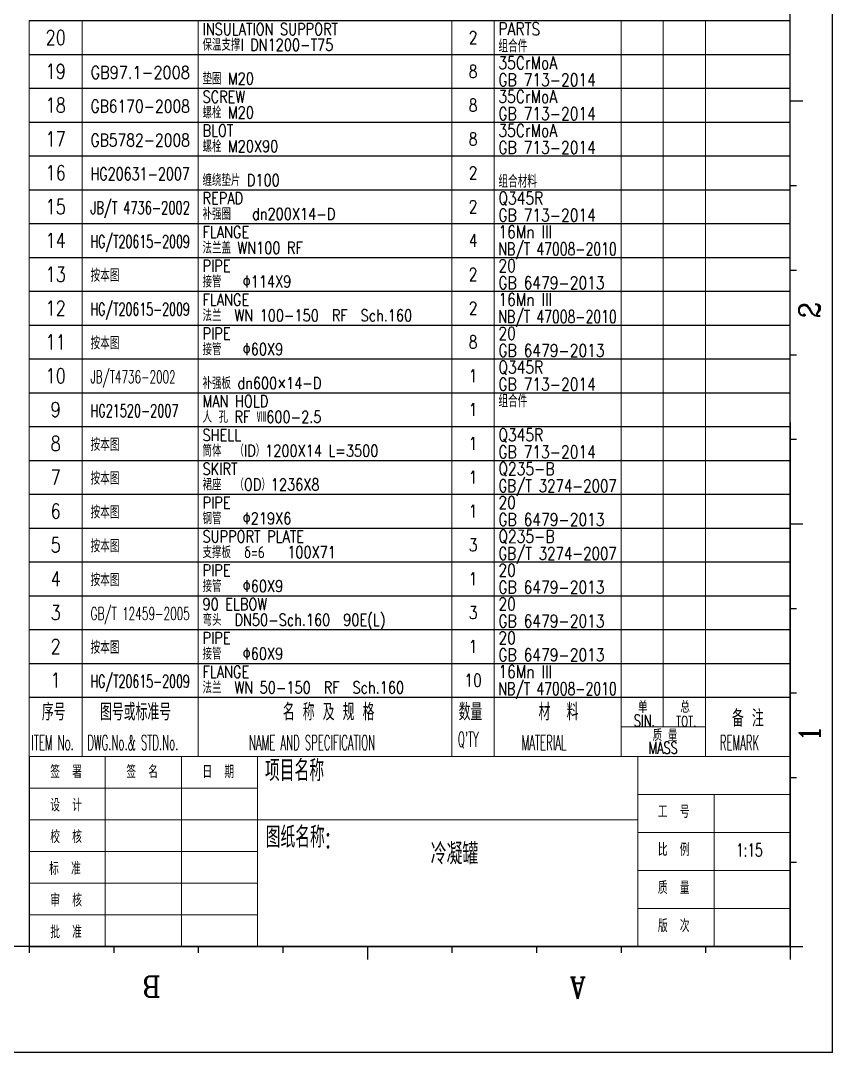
# Model space of a CAD drawing. Header units: millimetres. Extents: x 59416 to 141837, y 76647 to 89475.
# Drawn here: x 65446 to 68326, y 76860 to 80520 of the extents above; entities that cross this region are included whole.
import ezdxf
from ezdxf.enums import TextEntityAlignment as Align

# ---------------------------------------------------------------- set-up
doc = ezdxf.new("R2010")
doc.units = ezdxf.units.MM
for name, color, linetype in [('2细线层', 4, 'Continuous'), ('6文字层', 3, 'Continuous'), ('7标注层', 4, 'Continuous'), ('DATA', 4, 'Continuous'), ('图框层', 7, 'Continuous')]:
    doc.layers.add(name, color=color, linetype=linetype)
doc.layers.add('文字', color=4, linetype='Continuous', lineweight=13)
doc.styles.add('cooec', font='romans.shx', dxfattribs={"width": 0.75, "bigfont": 'hztxt.shx'})
doc.styles.add('JEREH', font='romans.shx', dxfattribs={"width": 0.7, "bigfont": 'hztxt.shx'})
doc.styles.add('PC_TEXTSTYLE', font='romans.shx', dxfattribs={"width": 0.75, "bigfont": 'hztxt.shx'})
doc.styles.add('ROMANC', font='romanc', dxfattribs={"width": 0.7, "height": 6})
doc.styles.add('TH_GBDIM', font='romans.shx', dxfattribs={"width": 0.8, "bigfont": 'gbcbig.shx'})

# ---------------------------------------------------------------- blocks, each defined once
blk = doc.blocks.new('PC_PAPER_BLOCK')
at = {"layer": '2细线层'}
for p, q in [((-25, -10), (-25, 584)), ((0, 180), (-1.5, 180)), ((0, 160), (-1.5, 160)), ((0, 140), (-1.5, 140)), ((0, 120), (-1.5, 120)), ((0, 120), (-1.5, 120)), ((0, 100), (-3, 100)), ((0, 80), (-1.5, 80)), ((0, 60), (-1.5, 60)), ((0, 40), (-1.5, 40)), ((0, 20), (-1.5, 20)), ((-25, -10), (-25, 0)), ((0, 0), (-3, 0)), ((0, 0), (0, -3)), ((20, 0), (20, -1.5)), ((40, 0), (40, -1.5)), ((60, 0), (60, -1.5)), ((80, 0), (80, -1.5)), ((100, 0), (100, -3)), ((120, 0), (120, -1.5)), ((140, 0), (140, -1.5)), ((160, 0), (160, -1.5)), ((180, 0), (180, -1.5)), ((200, 0), (200, -3)), ((-25, -10), (816, -10)), ((-25, -10), (0, -10))]:
    blk.add_line(p, q, dxfattribs=at)
at = {"layer": '图框层'}
for q in [(0, 574), (806, 0)]:
    blk.add_line((0, 0), q, dxfattribs=at)
at = {"layer": '2细线层', "style": 'ROMANC', "width": 0.9}
for s, p in [('B', (-6.94, 148.89)), ('A', (-7.32, 48.26))]:
    blk.add_text(s, height=5, rotation=90, dxfattribs=at).set_placement(p)
for s, p in [('1', (48.43, -7.11)), ('2', (148.59, -7.11))]:
    blk.add_text(s, height=5, dxfattribs=at).set_placement(p)
blk = doc.blocks.new('PC_MXB_BLOCK')
at = {"layer": '2细线层'}
blk.add_line((-180, 8), (0, 8), dxfattribs=at)
blk.add_line((-180, 8), (0, 8), dxfattribs=at)
at = {"layer": '文字'}
for p, q in [((-180, 8), (0, 8)), ((-167.5, 8), (-167.5, 0)), ((-140, 8), (-140, 0)), ((-80, 8), (-80, 0)), ((-70, 8), (-70, 0)), ((-40, 8), (-40, 0)), ((-30, 8), (-30, 0)), ((-20, 8), (-20, 0)), ((-180, 0), (0, 0)), ((-180, 0), (0, 0))]:
    blk.add_line(p, q, dxfattribs=at)
blk.add_lwpolyline([(-180, 0), (-180, 8)], dxfattribs=at)
at = {"layer": '6文字层', "style": 'TH_GBDIM'}
for tag, height, width, p, p2 in [('代号上', 3, 3.993092, (-166.5, 4.5), (-141, 4.5)), ('名称英文', 2.8, 7.251333, (-139, 4.6), (-81, 4.6)), ('序号', 3.5, 2.193548, (-179, 2.25), (-168.5, 2.25)), ('代号', 3, 5.727599, (-165.5, 2.25), (-142, 2.25)), ('数量', 3, 1.918871, (-79, 2.5), (-71, 2.5)), ('材料', 3, 6.663167, (-69, 2.5), (-41, 2.5)), ('单重', 3, 2.379703, (-40, 2.7), (-30, 2.7)), ('总重', 3, 2.379703, (-30, 2.7), (-20, 2.7)), ('备注', 3, 4.759405, (-20, 2.7), (0, 2.7)), ('代号下', 3, 4.077601, (-166.5, 0.5), (-141, 0.5)), ('名称中文', 2.8, 7.251333, (-139, 0.88), (-81, 0.88)), ('材料下', 3, 4.477366, (-69, 0.5), (-41, 0.5))]:
    blk.add_attdef(tag, text='', height=height, dxfattribs=dict(at, width=width)).set_placement(p, p2, align=Align.FIT)
at = {"layer": '6文字层', "style": 'TH_GBDIM', "width": 4.384761}
blk.add_attdef('材料上', text='', height=3, rotation=359.9009, dxfattribs=at).set_placement((-69, 4.55), (-41, 4.5), align=Align.FIT)

msp = doc.modelspace()

# ---------------------------------------------------------------- linework, layer by layer
for p, q in [((68176, 79094.8, 0), (68176, 77235)), ((68176, 79094.8, 0), (68176, 77235)), ((68176, 79005, 0), (68176, 77235, 0)), ((65476, 77235), (68176, 77235)), ((65476, 77235), (68176, 77235)), ((65476, 77235), (68176, 77235))]:
    msp.add_line(p, q)
at = {"color": 7}
msp.add_line((65476, 77910), (65476, 77235), dxfattribs=at)
at = {"layer": '2细线层'}
msp.add_point((68176, 77235), dxfattribs=at)
at = {"layer": '7标注层'}
msp.add_line((68176, 77355), (68176, 77235), dxfattribs=at)
at = {"layer": 'DATA'}
msp.add_line((65476, 78120, 0), (68176, 78120, 0), dxfattribs=at)
msp.add_line((65476, 78120, 0), (68176, 78120, 0), dxfattribs=at)
msp.add_line((65476, 78120, 0), (68176, 78120, 0), dxfattribs=at)
msp.add_line((65476, 78120, 0), (68176, 78120, 0), dxfattribs=at)
msp.add_line((65476, 78120, 0), (68176, 78120, 0), dxfattribs=at)
at = {"layer": '文字'}
for p, q in [((65476, 78120, 0), (68176, 78120, 0)), ((65476, 78120, 0), (68176, 78120, 0)), ((65663.5, 78120, 0), (65663.5, 77910, 0)), ((66076, 78120, 0), (66076, 77910, 0)), ((66976, 78120, 0), (66976, 77910, 0)), ((67126, 78120, 0), (67126, 77910, 0)), ((67576, 78120, 0), (67576, 77910, 0)), ((67726, 78120, 0), (67726, 78015, 0)), ((67876, 78120, 0), (67876, 77910, 0)), ((67576, 78015, 0), (67876, 78015, 0)), ((65476, 77910, 0), (68176, 77910, 0)), ((65476, 77910), (68176, 77910)), ((68176, 77910), (65476, 77910)), ((65476, 77235), (65476, 77910))]:
    msp.add_line(p, q, dxfattribs=at)
at = {"layer": '文字', "elevation": 0}
msp.add_lwpolyline([(65476, 77910), (65476, 78120)], dxfattribs=at)
at = {"layer": '文字'}
for points in [[(65746, 77235), (65746, 77910)], [(66016, 77235), (66016, 77910)], [(66286, 77235), (66286, 77910)], [(67636, 77235), (67636, 77910)], [(67636, 77235), (67636, 77910)], [(66286, 77797.5), (65476, 77797.5)], [(68176, 77775), (67636, 77775)], [(67906, 77235), (67906, 77775)], [(67906, 77235), (67906, 77775)], [(66286, 77685), (65476, 77685)], [(67636, 77685), (66286, 77685)], [(68176, 77640), (67636, 77640)], [(68176, 77640), (67636, 77640)], [(66286, 77572.5), (65476, 77572.5)], [(68176, 77505), (67636, 77505)], [(68176, 77505), (67636, 77505)], [(66286, 77460), (65476, 77460)], [(66286, 77347.5), (65476, 77347.5)], [(68176, 77370), (67636, 77370)], [(68176, 77370), (67636, 77370)]]:
    msp.add_lwpolyline(points, dxfattribs=at)

# ---------------------------------------------------------------- block references
at = {"layer": '图框层', "xscale": 15, "yscale": 15, "zscale": 15, "rotation": 90}
msp.add_blockref('PC_PAPER_BLOCK', (68176, 77235), dxfattribs=at)
at = {"layer": '图框层'}
ref = msp.add_blockref('PC_MXB_BLOCK', (68176, 80400, 0), dxfattribs=dict(at, xscale=15, yscale=15, zscale=15))
ref.add_attrib('材料下', '组合件', (67141, 80407.5, 0), dxfattribs={"layer": '6文字层', "height": 45, "style": 'TH_GBDIM', "width": 0.8})
ref.add_attrib('材料上', 'PARTS', (67141, 80468.2, 0), dxfattribs={"layer": '6文字层', "height": 45, "rotation": 359.9009, "style": 'TH_GBDIM', "width": 0.8})
ref.add_attrib('数量', '2', dxfattribs={"layer": '6文字层', "height": 45, "style": 'TH_GBDIM', "width": 0.8}).set_placement((67051, 80437.5, 0), align=Align.CENTER)
ref.add_attrib('名称英文', 'INSULATION SUPPORT', (66091, 80469, 0), dxfattribs={"layer": '6文字层', "height": 42, "style": 'TH_GBDIM', "width": 0.8})
ref.add_attrib('名称中文', '保温支撑I DN1200-T75', (66091, 80413.3, 0), dxfattribs={"layer": '6文字层', "height": 42, "style": 'TH_GBDIM', "width": 0.8})
ref.add_attrib('序号', '20', dxfattribs={"layer": '6文字层', "height": 52.5, "style": 'TH_GBDIM', "width": 0.8}).set_placement((65569.8, 80433.8, 0), align=Align.CENTER)
ref = msp.add_blockref('PC_MXB_BLOCK', (68176, 80280, 0), dxfattribs=dict(at, xscale=15.00000000000697, yscale=15.00000000000697, zscale=15.00000000000697))
ref.add_attrib('材料下', 'GB 713-2014', (67141, 80287.5, 0), dxfattribs={"layer": '6文字层', "height": 45, "style": 'TH_GBDIM', "width": 0.8})
ref.add_attrib('材料上', '35CrMoA', (67141, 80348.2, 0), dxfattribs={"layer": '6文字层', "height": 45, "rotation": 359.9009, "style": 'TH_GBDIM', "width": 0.8})
ref.add_attrib('数量', '8', dxfattribs={"layer": '6文字层', "height": 45, "style": 'TH_GBDIM', "width": 0.8}).set_placement((67051, 80317.5, 0), align=Align.CENTER)
ref.add_attrib('名称中文', '垫圈 M20', (66091, 80293.3, 0), dxfattribs={"layer": '6文字层', "height": 42, "style": 'TH_GBDIM', "width": 0.8})
ref.add_attrib('代号', 'GB97.1-2008', dxfattribs={"layer": '6文字层', "height": 45, "style": 'TH_GBDIM', "width": 0.765116}).set_placement((65693.5, 80313.8, 0), (66046, 80313.8, 0), align=Align.FIT)
ref.add_attrib('序号', '19', dxfattribs={"layer": '6文字层', "height": 52.5, "style": 'TH_GBDIM', "width": 0.8}).set_placement((65569.8, 80313.8, 0), align=Align.CENTER)
ref = msp.add_blockref('PC_MXB_BLOCK', (68176, 80160, 0), dxfattribs=dict(at, xscale=15.00000000000697, yscale=15.00000000000697, zscale=15.00000000000697))
ref.add_attrib('材料下', 'GB 713-2014', (67141, 80167.5, 0), dxfattribs={"layer": '6文字层', "height": 45, "style": 'TH_GBDIM', "width": 0.8})
ref.add_attrib('材料上', '35CrMoA', (67141, 80228.2, 0), dxfattribs={"layer": '6文字层', "height": 45, "rotation": 359.9009, "style": 'TH_GBDIM', "width": 0.8})
ref.add_attrib('数量', '8', dxfattribs={"layer": '6文字层', "height": 45, "style": 'TH_GBDIM', "width": 0.8}).set_placement((67051, 80197.5, 0), align=Align.CENTER)
ref.add_attrib('名称英文', 'SCREW', (66091, 80229, 0), dxfattribs={"layer": '6文字层', "height": 42, "style": 'TH_GBDIM', "width": 0.8})
ref.add_attrib('名称中文', '螺栓 M20', (66091, 80173.3, 0), dxfattribs={"layer": '6文字层', "height": 42, "style": 'TH_GBDIM', "width": 0.8})
ref.add_attrib('代号', 'GB6170-2008', dxfattribs={"layer": '6文字层', "height": 45, "style": 'TH_GBDIM', "width": 0.731111}).set_placement((65693.5, 80193.8, 0), (66046, 80193.8, 0), align=Align.FIT)
ref.add_attrib('序号', '18', dxfattribs={"layer": '6文字层', "height": 52.5, "style": 'TH_GBDIM', "width": 0.8}).set_placement((65569.8, 80193.8, 0), align=Align.CENTER)
ref = msp.add_blockref('PC_MXB_BLOCK', (68176, 80040, 0), dxfattribs=dict(at, xscale=15.00000000000697, yscale=15.00000000000697, zscale=15.00000000000697))
ref.add_attrib('材料下', 'GB 713-2014', (67141, 80047.5, 0), dxfattribs={"layer": '6文字层', "height": 45, "style": 'TH_GBDIM', "width": 0.8})
ref.add_attrib('材料上', '35CrMoA', (67141, 80108.2, 0), dxfattribs={"layer": '6文字层', "height": 45, "rotation": 359.9009, "style": 'TH_GBDIM', "width": 0.8})
ref.add_attrib('数量', '8', dxfattribs={"layer": '6文字层', "height": 45, "style": 'TH_GBDIM', "width": 0.8}).set_placement((67051, 80077.5, 0), align=Align.CENTER)
ref.add_attrib('名称英文', 'BLOT', (66091, 80109, 0), dxfattribs={"layer": '6文字层', "height": 42, "style": 'TH_GBDIM', "width": 0.8})
ref.add_attrib('名称中文', '螺栓 M20X90', (66091, 80053.3, 0), dxfattribs={"layer": '6文字层', "height": 42, "style": 'TH_GBDIM', "width": 0.8})
ref.add_attrib('代号', 'GB5782-2008', dxfattribs={"layer": '6文字层', "height": 45, "style": 'TH_GBDIM', "width": 0.731111}).set_placement((65693.5, 80073.8, 0), (66046, 80073.8, 0), align=Align.FIT)
ref.add_attrib('序号', '17', dxfattribs={"layer": '6文字层', "height": 52.5, "style": 'TH_GBDIM', "width": 0.8}).set_placement((65569.8, 80073.8, 0), align=Align.CENTER)
ref = msp.add_blockref('PC_MXB_BLOCK', (68176, 79920, 0), dxfattribs=dict(at, xscale=15.00000000000697, yscale=15.00000000000697, zscale=15.00000000000697))
ref.add_attrib('材料下', '组合材料', (67141, 79927.5, 0), dxfattribs={"layer": '6文字层', "height": 45, "style": 'TH_GBDIM', "width": 0.8})
ref.add_attrib('数量', '2', dxfattribs={"layer": '6文字层', "height": 45, "style": 'TH_GBDIM', "width": 0.8}).set_placement((67051, 79957.5, 0), align=Align.CENTER)
ref.add_attrib('名称中文', '缠绕垫片 D100', (66091, 79933.3, 0), dxfattribs={"layer": '6文字层', "height": 42, "style": 'TH_GBDIM', "width": 0.8})
ref.add_attrib('代号', 'HG20631-2007', dxfattribs={"layer": '6文字层', "height": 45, "style": 'TH_GBDIM', "width": 0.668699}).set_placement((65693.5, 79953.8, 0), (66046, 79953.8, 0), align=Align.FIT)
ref.add_attrib('序号', '16', dxfattribs={"layer": '6文字层', "height": 52.5, "style": 'TH_GBDIM', "width": 0.8}).set_placement((65569.8, 79953.8, 0), align=Align.CENTER)
ref = msp.add_blockref('PC_MXB_BLOCK', (68176, 79800, 0), dxfattribs=dict(at, xscale=15.00000000000697, yscale=15.00000000000697, zscale=15.00000000000697))
ref.add_attrib('材料下', 'GB 713-2014', (67141, 79807.5, 0), dxfattribs={"layer": '6文字层', "height": 45, "style": 'TH_GBDIM', "width": 0.8})
ref.add_attrib('材料上', 'Q345R', (67141, 79868.2, 0), dxfattribs={"layer": '6文字层', "height": 45, "rotation": 359.9009, "style": 'TH_GBDIM', "width": 0.8})
ref.add_attrib('数量', '2', dxfattribs={"layer": '6文字层', "height": 45, "style": 'TH_GBDIM', "width": 0.8}).set_placement((67051, 79837.5, 0), align=Align.CENTER)
ref.add_attrib('名称英文', 'REPAD', (66091, 79869, 0), dxfattribs={"layer": '6文字层', "height": 42, "style": 'TH_GBDIM', "width": 0.8})
ref.add_attrib('名称中文', '补强圈   dn200X14-D', (66091, 79813.3, 0), dxfattribs={"layer": '6文字层', "height": 42, "style": 'TH_GBDIM', "width": 0.8})
ref.add_attrib('代号', 'JB/T 4736-2002', dxfattribs={"layer": '6文字层', "height": 45, "style": 'TH_GBDIM', "width": 0.589606}).set_placement((65693.5, 79833.8, 0), (66046, 79833.8, 0), align=Align.FIT)
ref.add_attrib('序号', '15', dxfattribs={"layer": '6文字层', "height": 52.5, "style": 'TH_GBDIM', "width": 0.8}).set_placement((65569.8, 79833.8, 0), align=Align.CENTER)
ref = msp.add_blockref('PC_MXB_BLOCK', (68176, 79680, 0), dxfattribs=dict(at, xscale=15.00000000001819, yscale=15.00000000001819, zscale=15.00000000001819))
ref.add_attrib('材料下', 'NB/T 47008-2010', dxfattribs={"layer": '6文字层', "height": 45, "style": 'TH_GBDIM', "width": 0.642623}).set_placement((67141, 79687.5, 0), (67561, 79687.5, 0), align=Align.FIT)
ref.add_attrib('材料上', '16Mn III', (67141, 79748.2, 0), dxfattribs={"layer": '6文字层', "height": 45, "rotation": 359.9009, "style": 'TH_GBDIM', "width": 0.8})
ref.add_attrib('数量', '4', dxfattribs={"layer": '6文字层', "height": 45, "style": 'TH_GBDIM', "width": 0.8}).set_placement((67051, 79717.5, 0), align=Align.CENTER)
ref.add_attrib('名称英文', 'FLANGE', (66091, 79749, 0), dxfattribs={"layer": '6文字层', "height": 42, "style": 'TH_GBDIM', "width": 0.8})
ref.add_attrib('名称中文', '法兰盖 WN100 RF', (66091, 79693.3, 0), dxfattribs={"layer": '6文字层', "height": 42, "style": 'TH_GBDIM', "width": 0.8})
ref.add_attrib('代号', 'HG/T20615-2009', dxfattribs={"layer": '6文字层', "height": 45, "style": 'TH_GBDIM', "width": 0.581272}).set_placement((65693.5, 79713.8, 0), (66046, 79713.8, 0), align=Align.FIT)
ref.add_attrib('序号', '14', dxfattribs={"layer": '6文字层', "height": 52.5, "style": 'TH_GBDIM', "width": 0.8}).set_placement((65569.8, 79713.8, 0), align=Align.CENTER)
ref = msp.add_blockref('PC_MXB_BLOCK', (68176, 79560, 0), dxfattribs=dict(at, xscale=15.00000000001819, yscale=15.00000000001819, zscale=15.00000000001819))
ref.add_attrib('材料下', 'GB 6479-2013', (67141, 79567.5, 0), dxfattribs={"layer": '6文字层', "height": 45, "style": 'TH_GBDIM', "width": 0.8})
ref.add_attrib('材料上', '20', (67141, 79628.2, 0), dxfattribs={"layer": '6文字层', "height": 45, "rotation": 359.9009, "style": 'TH_GBDIM', "width": 0.8})
ref.add_attrib('数量', '2', dxfattribs={"layer": '6文字层', "height": 45, "style": 'TH_GBDIM', "width": 0.8}).set_placement((67051, 79597.5, 0), align=Align.CENTER)
ref.add_attrib('名称英文', 'PIPE', (66091, 79629, 0), dxfattribs={"layer": '6文字层', "height": 42, "style": 'TH_GBDIM', "width": 0.8})
ref.add_attrib('名称中文', '接管   Φ114X9', (66091, 79573.3, 0), dxfattribs={"layer": '6文字层', "height": 42, "style": 'TH_GBDIM', "width": 0.8})
ref.add_attrib('代号', '按本图', (65693.5, 79593.8, 0), dxfattribs={"layer": '6文字层', "height": 45, "style": 'TH_GBDIM', "width": 0.8})
ref.add_attrib('序号', '13', dxfattribs={"layer": '6文字层', "height": 52.5, "style": 'TH_GBDIM', "width": 0.8}).set_placement((65569.8, 79593.8, 0), align=Align.CENTER)
ref = msp.add_blockref('PC_MXB_BLOCK', (68176, 79440, 0), dxfattribs=dict(at, xscale=15.00000000001819, yscale=15.00000000001819, zscale=15.00000000001819))
ref.add_attrib('材料下', 'NB/T 47008-2010', dxfattribs={"layer": '6文字层', "height": 45, "style": 'TH_GBDIM', "width": 0.642623}).set_placement((67141, 79447.5, 0), (67561, 79447.5, 0), align=Align.FIT)
ref.add_attrib('材料上', '16Mn III', (67141, 79508.2, 0), dxfattribs={"layer": '6文字层', "height": 45, "rotation": 359.9009, "style": 'TH_GBDIM', "width": 0.8})
ref.add_attrib('数量', '2', dxfattribs={"layer": '6文字层', "height": 45, "style": 'TH_GBDIM', "width": 0.8}).set_placement((67051, 79477.5, 0), align=Align.CENTER)
ref.add_attrib('名称英文', 'FLANGE', (66091, 79509, 0), dxfattribs={"layer": '6文字层', "height": 42, "style": 'TH_GBDIM', "width": 0.8})
ref.add_attrib('名称中文', '法兰  WN 100-150  RF  Sch.160', (66091, 79453.3, 0), dxfattribs={"layer": '6文字层', "height": 42, "style": 'TH_GBDIM', "width": 0.8})
ref.add_attrib('代号', 'HG/T20615-2009', dxfattribs={"layer": '6文字层', "height": 45, "style": 'TH_GBDIM', "width": 0.581272}).set_placement((65693.5, 79473.8, 0), (66046, 79473.8, 0), align=Align.FIT)
ref.add_attrib('序号', '12', dxfattribs={"layer": '6文字层', "height": 52.5, "style": 'TH_GBDIM', "width": 0.8}).set_placement((65569.8, 79473.8, 0), align=Align.CENTER)
ref = msp.add_blockref('PC_MXB_BLOCK', (68176, 79320, 0), dxfattribs=dict(at, xscale=15.00000000001819, yscale=15.00000000001819, zscale=15.00000000001819))
ref.add_attrib('材料下', 'GB 6479-2013', (67141, 79327.5, 0), dxfattribs={"layer": '6文字层', "height": 45, "style": 'TH_GBDIM', "width": 0.8})
ref.add_attrib('材料上', '20', (67141, 79388.2, 0), dxfattribs={"layer": '6文字层', "height": 45, "rotation": 359.9009, "style": 'TH_GBDIM', "width": 0.8})
ref.add_attrib('数量', '8', dxfattribs={"layer": '6文字层', "height": 45, "style": 'TH_GBDIM', "width": 0.8}).set_placement((67051, 79357.5, 0), align=Align.CENTER)
ref.add_attrib('名称英文', 'PIPE', (66091, 79389, 0), dxfattribs={"layer": '6文字层', "height": 42, "style": 'TH_GBDIM', "width": 0.8})
ref.add_attrib('名称中文', '接管   Φ60X9', (66091, 79333.3, 0), dxfattribs={"layer": '6文字层', "height": 42, "style": 'TH_GBDIM', "width": 0.8})
ref.add_attrib('代号', '按本图', (65693.5, 79353.8, 0), dxfattribs={"layer": '6文字层', "height": 45, "style": 'TH_GBDIM', "width": 0.8})
ref.add_attrib('序号', '11', dxfattribs={"layer": '6文字层', "height": 52.5, "style": 'TH_GBDIM', "width": 0.8}).set_placement((65569.8, 79353.8, 0), align=Align.CENTER)
ref = msp.add_blockref('PC_MXB_BLOCK', (68176, 79200, 0), dxfattribs=dict(at, xscale=15.00000000001819, yscale=15.00000000001819, zscale=15.00000000001819))
ref.add_attrib('材料下', 'GB 713-2014', (67141, 79207.5, 0), dxfattribs={"layer": '6文字层', "height": 45, "style": 'TH_GBDIM', "width": 0.8})
ref.add_attrib('材料上', 'Q345R', (67141, 79268.2, 0), dxfattribs={"layer": '6文字层', "height": 45, "rotation": 359.9009, "style": 'TH_GBDIM', "width": 0.8})
ref.add_attrib('数量', '1', dxfattribs={"layer": '6文字层', "height": 45, "style": 'TH_GBDIM', "width": 0.8}).set_placement((67051, 79237.5, 0), align=Align.CENTER)
ref.add_attrib('名称中文', '补强板 dn600×14-D', (66091, 79213.3, 0), dxfattribs={"layer": '6文字层', "height": 42, "style": 'TH_GBDIM', "width": 0.8})
ref.add_attrib('代号', 'JB/T4736-2002', (65693.5, 79233.8, 0), dxfattribs={"layer": '6文字层', "height": 45, "style": 'TH_GBDIM', "width": 0.6})
ref.add_attrib('序号', '10', dxfattribs={"layer": '6文字层', "height": 52.5, "style": 'TH_GBDIM', "width": 0.8}).set_placement((65569.8, 79233.8, 0), align=Align.CENTER)
ref = msp.add_blockref('PC_MXB_BLOCK', (68176, 79080, 0), dxfattribs=dict(at, xscale=15.00000000001819, yscale=15.00000000001819, zscale=15.00000000001819))
ref.add_attrib('材料上', '组合件', (67141, 79148.2, 0), dxfattribs={"layer": '6文字层', "height": 45, "rotation": 359.9009, "style": 'TH_GBDIM', "width": 0.8})
ref.add_attrib('数量', '1', dxfattribs={"layer": '6文字层', "height": 45, "style": 'TH_GBDIM', "width": 0.8}).set_placement((67051, 79117.5, 0), align=Align.CENTER)
ref.add_attrib('名称英文', 'MAN HOLD', (66091, 79149, 0), dxfattribs={"layer": '6文字层', "height": 42, "style": 'TH_GBDIM', "width": 0.8})
ref.add_attrib('名称中文', '人 孔 RF Ⅷ600-2.5', (66091, 79093.3, 0), dxfattribs={"layer": '6文字层', "height": 42, "style": 'TH_GBDIM', "width": 0.8})
ref.add_attrib('代号', 'HG21520-2007', (65693.5, 79113.8, 0), dxfattribs={"layer": '6文字层', "height": 45, "style": 'TH_GBDIM', "width": 0.65})
ref.add_attrib('序号', '9', dxfattribs={"layer": '6文字层', "height": 52.5, "style": 'TH_GBDIM', "width": 0.8}).set_placement((65569.8, 79113.8, 0), align=Align.CENTER)
ref = msp.add_blockref('PC_MXB_BLOCK', (68176, 78960, 0), dxfattribs=dict(at, xscale=15.00000000001819, yscale=15.00000000001819, zscale=15.00000000001819))
ref.add_attrib('材料下', 'GB 713-2014', (67141, 78967.5, 0), dxfattribs={"layer": '6文字层', "height": 45, "style": 'TH_GBDIM', "width": 0.8})
ref.add_attrib('材料上', 'Q345R', (67141, 79028.2, 0), dxfattribs={"layer": '6文字层', "height": 45, "rotation": 359.9009, "style": 'TH_GBDIM', "width": 0.8})
ref.add_attrib('数量', '1', dxfattribs={"layer": '6文字层', "height": 45, "style": 'TH_GBDIM', "width": 0.8}).set_placement((67051, 78997.5, 0), align=Align.CENTER)
ref.add_attrib('名称英文', 'SHELL', (66091, 79029, 0), dxfattribs={"layer": '6文字层', "height": 42, "style": 'TH_GBDIM', "width": 0.8})
ref.add_attrib('名称中文', '筒体  （ID）1200X14 L=3500', (66091, 78973.3, 0), dxfattribs={"layer": '6文字层', "height": 42, "style": 'TH_GBDIM', "width": 0.8})
ref.add_attrib('代号', '按本图', (65693.5, 78993.8, 0), dxfattribs={"layer": '6文字层', "height": 45, "style": 'TH_GBDIM', "width": 0.8})
ref.add_attrib('序号', '8', dxfattribs={"layer": '6文字层', "height": 52.5, "style": 'TH_GBDIM', "width": 0.8}).set_placement((65569.8, 78993.8, 0), align=Align.CENTER)
ref = msp.add_blockref('PC_MXB_BLOCK', (68176, 78840, 0), dxfattribs=dict(at, xscale=15.00000000001819, yscale=15.00000000001819, zscale=15.00000000001819))
ref.add_attrib('材料下', 'GB/T 3274-2007', dxfattribs={"layer": '6文字层', "height": 45, "style": 'TH_GBDIM', "width": 0.690141}).set_placement((67141, 78847.5, 0), (67561, 78847.5, 0), align=Align.FIT)
ref.add_attrib('材料上', 'Q235-B', (67141, 78908.2, 0), dxfattribs={"layer": '6文字层', "height": 45, "rotation": 359.9009, "style": 'TH_GBDIM', "width": 0.8})
ref.add_attrib('数量', '1', dxfattribs={"layer": '6文字层', "height": 45, "style": 'TH_GBDIM', "width": 0.8}).set_placement((67051, 78877.5, 0), align=Align.CENTER)
ref.add_attrib('名称英文', 'SKIRT', (66091, 78909, 0), dxfattribs={"layer": '6文字层', "height": 42, "style": 'TH_GBDIM', "width": 0.8})
ref.add_attrib('名称中文', '裙座  （OD）1236X8', (66091, 78853.3, 0), dxfattribs={"layer": '6文字层', "height": 42, "style": 'TH_GBDIM', "width": 0.8})
ref.add_attrib('代号', '按本图', (65693.5, 78873.8, 0), dxfattribs={"layer": '6文字层', "height": 45, "style": 'TH_GBDIM', "width": 0.8})
ref.add_attrib('序号', '7', dxfattribs={"layer": '6文字层', "height": 52.5, "style": 'TH_GBDIM', "width": 0.8}).set_placement((65569.8, 78873.8, 0), align=Align.CENTER)
ref = msp.add_blockref('PC_MXB_BLOCK', (68176, 78720, 0), dxfattribs=dict(at, xscale=15.00000000001819, yscale=15.00000000001819, zscale=15.00000000001819))
ref.add_attrib('材料下', 'GB 6479-2013', (67141, 78727.5, 0), dxfattribs={"layer": '6文字层', "height": 45, "style": 'TH_GBDIM', "width": 0.8})
ref.add_attrib('材料上', '20', (67141, 78788.2, 0), dxfattribs={"layer": '6文字层', "height": 45, "rotation": 359.9009, "style": 'TH_GBDIM', "width": 0.8})
ref.add_attrib('数量', '1', dxfattribs={"layer": '6文字层', "height": 45, "style": 'TH_GBDIM', "width": 0.8}).set_placement((67051, 78757.5, 0), align=Align.CENTER)
ref.add_attrib('名称英文', 'PIPE', (66091, 78789, 0), dxfattribs={"layer": '6文字层', "height": 42, "style": 'TH_GBDIM', "width": 0.8})
ref.add_attrib('名称中文', '钢管   Φ219X6', (66091, 78733.3, 0), dxfattribs={"layer": '6文字层', "height": 42, "style": 'TH_GBDIM', "width": 0.8})
ref.add_attrib('代号', '按本图', (65693.5, 78753.8, 0), dxfattribs={"layer": '6文字层', "height": 45, "style": 'TH_GBDIM', "width": 0.8})
ref.add_attrib('序号', '6', dxfattribs={"layer": '6文字层', "height": 52.5, "style": 'TH_GBDIM', "width": 0.8}).set_placement((65569.8, 78753.8, 0), align=Align.CENTER)
ref = msp.add_blockref('PC_MXB_BLOCK', (68176, 78600, 0), dxfattribs=dict(at, xscale=15.00000000001819, yscale=15.00000000001819, zscale=15.00000000001819))
ref.add_attrib('材料下', 'GB/T 3274-2007', dxfattribs={"layer": '6文字层', "height": 45, "style": 'TH_GBDIM', "width": 0.690141}).set_placement((67141, 78607.5, 0), (67561, 78607.5, 0), align=Align.FIT)
ref.add_attrib('材料上', 'Q235-B', (67141, 78668.2, 0), dxfattribs={"layer": '6文字层', "height": 45, "rotation": 359.9009, "style": 'TH_GBDIM', "width": 0.8})
ref.add_attrib('数量', '3', dxfattribs={"layer": '6文字层', "height": 45, "style": 'TH_GBDIM', "width": 0.8}).set_placement((67051, 78637.5, 0), align=Align.CENTER)
ref.add_attrib('名称英文', 'SUPPORT PLATE', (66091, 78669, 0), dxfattribs={"layer": '6文字层', "height": 42, "style": 'TH_GBDIM', "width": 0.8})
ref.add_attrib('名称中文', '支撑板  δ=6   100X71', (66091, 78613.3, 0), dxfattribs={"layer": '6文字层', "height": 42, "style": 'TH_GBDIM', "width": 0.8})
ref.add_attrib('代号', '按本图', (65693.5, 78633.8, 0), dxfattribs={"layer": '6文字层', "height": 45, "style": 'TH_GBDIM', "width": 0.8})
ref.add_attrib('序号', '5', dxfattribs={"layer": '6文字层', "height": 52.5, "style": 'TH_GBDIM', "width": 0.8}).set_placement((65569.8, 78633.8, 0), align=Align.CENTER)
ref = msp.add_blockref('PC_MXB_BLOCK', (68176, 78480, 0), dxfattribs=dict(at, xscale=15.00000000001819, yscale=15.00000000001819, zscale=15.00000000001819))
ref.add_attrib('材料下', 'GB 6479-2013', (67141, 78487.5, 0), dxfattribs={"layer": '6文字层', "height": 45, "style": 'TH_GBDIM', "width": 0.8})
ref.add_attrib('材料上', '20', (67141, 78548.2, 0), dxfattribs={"layer": '6文字层', "height": 45, "rotation": 359.9009, "style": 'TH_GBDIM', "width": 0.8})
ref.add_attrib('数量', '1', dxfattribs={"layer": '6文字层', "height": 45, "style": 'TH_GBDIM', "width": 0.8}).set_placement((67051, 78517.5, 0), align=Align.CENTER)
ref.add_attrib('名称英文', 'PIPE', (66091, 78549, 0), dxfattribs={"layer": '6文字层', "height": 42, "style": 'TH_GBDIM', "width": 0.8})
ref.add_attrib('名称中文', '接管   Φ60X9', (66091, 78493.3, 0), dxfattribs={"layer": '6文字层', "height": 42, "style": 'TH_GBDIM', "width": 0.8})
ref.add_attrib('代号', '按本图', (65693.5, 78513.8, 0), dxfattribs={"layer": '6文字层', "height": 45, "style": 'TH_GBDIM', "width": 0.8})
ref.add_attrib('序号', '4', dxfattribs={"layer": '6文字层', "height": 52.5, "style": 'TH_GBDIM', "width": 0.8}).set_placement((65569.8, 78513.8, 0), align=Align.CENTER)
ref = msp.add_blockref('PC_MXB_BLOCK', (68176, 78360, 0), dxfattribs=dict(at, xscale=15.00000000001819, yscale=15.00000000001819, zscale=15.00000000001819))
ref.add_attrib('材料下', 'GB 6479-2013', (67141, 78367.5, 0), dxfattribs={"layer": '6文字层', "height": 45, "style": 'TH_GBDIM', "width": 0.8})
ref.add_attrib('材料上', '20', (67141, 78428.2, 0), dxfattribs={"layer": '6文字层', "height": 45, "rotation": 359.9009, "style": 'TH_GBDIM', "width": 0.8})
ref.add_attrib('数量', '3', dxfattribs={"layer": '6文字层', "height": 45, "style": 'TH_GBDIM', "width": 0.8}).set_placement((67051, 78397.5, 0), align=Align.CENTER)
ref.add_attrib('名称英文', '90 ELBOW', (66091, 78429, 0), dxfattribs={"layer": '6文字层', "height": 42, "style": 'TH_GBDIM', "width": 0.8})
ref.add_attrib('名称中文', '弯头  DN50-Sch.160  90E(L)', (66091, 78373.3, 0), dxfattribs={"layer": '6文字层', "height": 42, "style": 'TH_GBDIM', "width": 0.8})
ref.add_attrib('代号', 'GB/T 12459-2005', dxfattribs={"layer": '6文字层', "height": 45, "style": 'TH_GBDIM', "width": 0.541118}).set_placement((65693.5, 78393.8, 0), (66046, 78393.8, 0), align=Align.FIT)
ref.add_attrib('序号', '3', dxfattribs={"layer": '6文字层', "height": 52.5, "style": 'TH_GBDIM', "width": 0.8}).set_placement((65569.8, 78393.8, 0), align=Align.CENTER)
ref = msp.add_blockref('PC_MXB_BLOCK', (68176, 78240, 0), dxfattribs=dict(at, xscale=15.00000000001819, yscale=15.00000000001819, zscale=15.00000000001819))
ref.add_attrib('材料下', 'GB 6479-2013', (67141, 78247.5, 0), dxfattribs={"layer": '6文字层', "height": 45, "style": 'TH_GBDIM', "width": 0.8})
ref.add_attrib('材料上', '20', (67141, 78308.2, 0), dxfattribs={"layer": '6文字层', "height": 45, "rotation": 359.9009, "style": 'TH_GBDIM', "width": 0.8})
ref.add_attrib('数量', '1', dxfattribs={"layer": '6文字层', "height": 45, "style": 'TH_GBDIM', "width": 0.8}).set_placement((67051, 78277.5, 0), align=Align.CENTER)
ref.add_attrib('名称英文', 'PIPE', (66091, 78309, 0), dxfattribs={"layer": '6文字层', "height": 42, "style": 'TH_GBDIM', "width": 0.8})
ref.add_attrib('名称中文', '接管   Φ60X9', (66091, 78253.3, 0), dxfattribs={"layer": '6文字层', "height": 42, "style": 'TH_GBDIM', "width": 0.8})
ref.add_attrib('代号', '按本图', (65693.5, 78273.8, 0), dxfattribs={"layer": '6文字层', "height": 45, "style": 'TH_GBDIM', "width": 0.8})
ref.add_attrib('序号', '2', dxfattribs={"layer": '6文字层', "height": 52.5, "style": 'TH_GBDIM', "width": 0.8}).set_placement((65569.8, 78273.8, 0), align=Align.CENTER)
ref = msp.add_blockref('PC_MXB_BLOCK', (68176, 78120, 0), dxfattribs=dict(at, xscale=15.00000000001819, yscale=15.00000000001819, zscale=15.00000000001819))
ref.add_attrib('材料下', 'NB/T 47008-2010', dxfattribs={"layer": '6文字层', "height": 45, "style": 'TH_GBDIM', "width": 0.642623}).set_placement((67141, 78127.5, 0), (67561, 78127.5, 0), align=Align.FIT)
ref.add_attrib('材料上', '16Mn III', (67141, 78188.2, 0), dxfattribs={"layer": '6文字层', "height": 45, "rotation": 359.9009, "style": 'TH_GBDIM', "width": 0.8})
ref.add_attrib('数量', '10', dxfattribs={"layer": '6文字层', "height": 45, "style": 'TH_GBDIM', "width": 0.8}).set_placement((67051, 78157.5, 0), align=Align.CENTER)
ref.add_attrib('名称英文', 'FLANGE', (66091, 78189, 0), dxfattribs={"layer": '6文字层', "height": 42, "style": 'TH_GBDIM', "width": 0.8})
ref.add_attrib('名称中文', '法兰  WN 50-150  RF  Sch.160', (66091, 78133.3, 0), dxfattribs={"layer": '6文字层', "height": 42, "style": 'TH_GBDIM', "width": 0.8})
ref.add_attrib('代号', 'HG/T20615-2009', dxfattribs={"layer": '6文字层', "height": 45, "style": 'TH_GBDIM', "width": 0.581272}).set_placement((65693.5, 78153.8, 0), (66046, 78153.8, 0), align=Align.FIT)
ref.add_attrib('序号', '1', dxfattribs={"layer": '6文字层', "height": 52.5, "style": 'TH_GBDIM', "width": 0.8}).set_placement((65569.8, 78153.8, 0), align=Align.CENTER)

# ---------------------------------------------------------------- texts
at = {"layer": '7标注层', "style": 'cooec', "width": 0.5}
for s, p in [("Q'TY", (66997.3, 77944.3, 0)), ('ITEM No.', (65483.5, 77932.5, 0)), ('DWG.No.& STD.No.', (65682.3, 77932.5, 0)), ('NAME AND SPECIFICATION', (66256, 77932.5, 0)), ('MATERIAL', (67223.5, 77932.5, 0)), ('REMARK', (67927, 77932.5, 0))]:
    msp.add_text(s, height=52.5, dxfattribs=at).set_placement(p)
at = {"layer": '7标注层', "style": 'cooec', "width": 0.75}
msp.add_text('冷凝罐', height=75, dxfattribs=at).set_placement((66900.6, 77564.4), align=Align.MIDDLE_LEFT)
at = {"layer": '文字', "width": 0.7}
for s, height, style, p in [('单', 42, 'JEREH', (67636.6, 78064.3, 0)), ('总', 42, 'JEREH', (67786.6, 78064.3, 0)), ('序号', 60, 'JEREH', (65521, 78037.5, 0)), ('图号或标准号', 60, 'JEREH', (65727.3, 78037.5, 0)), ('名 称 及 规 格', 60, 'JEREH', (66376, 78037.5, 0)), ('数量', 60, 'JEREH', (66999.9, 78037.5, 0)), ('材  料', 60, 'JEREH', (67283.5, 78037.5, 0)), ('备 注', 60, 'JEREH', (67969.8, 78015, 0)), ('SIN.', 42, 'JEREH', (67621.3, 78015.7, 0)), ('TOT.', 37.5, 'JEREH', (67771.3, 78015.7, 0)), ('质 量', 42, 'JEREH', (67688.5, 77964, 0)), ('MASS', 42, 'JEREH', (67673.8, 77919.2, 0)), ('签  署', 45, 'PC_TEXTSTYLE', (65550.6, 77833.1)), ('签  名', 45, 'PC_TEXTSTYLE', (65820.6, 77833.1)), ('日  期', 45, 'PC_TEXTSTYLE', (66090.6, 77833.1)), ('设  计', 45, 'PC_TEXTSTYLE', (65550.6, 77714.6)), ('工  号', 45, 'PC_TEXTSTYLE', (67706.8, 77691.7)), ('校  核', 45, 'PC_TEXTSTYLE', (65550.6, 77602.1)), ('比  例', 45, 'PC_TEXTSTYLE', (67706.8, 77556.7)), ('比  例', 45, 'PC_TEXTSTYLE', (67706.8, 77556.7)), ('1:1', 45, 'PC_TEXTSTYLE', (67984.3, 77555.4)), ('1:15', 45, 'PC_TEXTSTYLE', (67984.3, 77555.4)), ('标  准', 45, 'PC_TEXTSTYLE', (65546.7, 77489.6)), ('质  量', 45, 'PC_TEXTSTYLE', (67706.8, 77421.7)), ('质  量', 45, 'PC_TEXTSTYLE', (67706.8, 77421.7)), ('审  核', 45, 'PC_TEXTSTYLE', (65550.6, 77377.1)), ('版  次', 45, 'PC_TEXTSTYLE', (67706.8, 77286.7)), ('版  次', 45, 'PC_TEXTSTYLE', (67706.8, 77286.7)), ('批  准', 45, 'PC_TEXTSTYLE', (65550.6, 77264.6))]:
    msp.add_text(s, height=height, dxfattribs=dict(at, style=style)).set_placement(p)
at = {"layer": '文字', "style": 'PC_TEXTSTYLE', "width": 0.7}
msp.add_text('项目名称', height=75, dxfattribs=at).set_placement((66312.5, 77859.5), align=Align.MIDDLE_LEFT)
msp.add_text('图纸名称:', height=75, dxfattribs=at).set_placement((66431.2, 77627.3), align=Align.MIDDLE)

doc.saveas('drawing.dxf')
